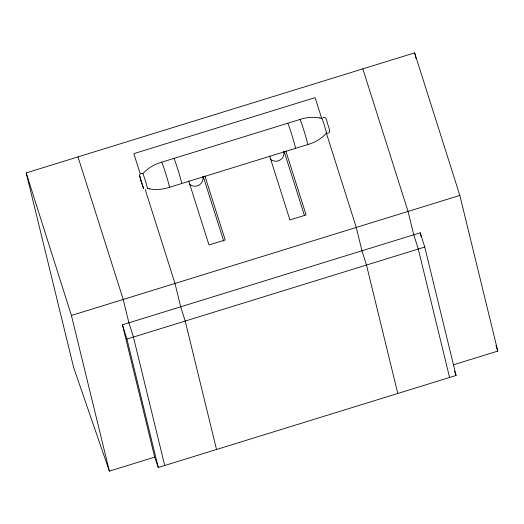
<?xml version="1.0" encoding="UTF-8"?>
<svg xmlns="http://www.w3.org/2000/svg" width="524" height="524" viewBox="0 0 524 524"><rect width="100%" height="100%" fill="white"/><g stroke="black" fill="none" stroke-linecap="round" stroke-linejoin="round"><path stroke-width="0.79" d="M139.535 175.101L139.954 174.217M142.81 173.719C147.761 168.165 154.397 164.215 161.549 162.244L299.826 119.511C306.278 117.304 313.3 116.714 320 117.998M326.445 133.103C321.494 138.65 314.858 142.6 307.706 144.578L169.422 187.31C162.971 189.518 155.956 190.107 149.248 188.817M322.902 117.33C327.251 116.249 326.747 123.173 328.26 125.603C328.745 127.889 331.607 133.057 327.408 133.397M154.685 457.131L158.261 467.493L456.057 375.466L424.748 247.04L420.228 232.78L122.433 324.808L154.685 457.131L109.372 471.135L73.635 367.494L26.2 172.9L414.628 52.865L459.849 195.426L497.8 351.1L453.267 364.861M109.372 471.135L71.421 315.461L459.849 195.426M158.261 467.493L126.952 339.061L424.748 247.04M140.792 173.601L142.351 173.51M319.889 117.979L321.821 118.398M149.366 188.843L147.329 188.398A7.749 0.341 72.8 0 0 145.796 182.116A7.749 0.341 72.8 0 0 142.908 173.739M495.933 345.689L497.8 351.1M454.524 371.025L456.057 375.466M362.837 68.873L408.058 211.434L413.75 234.785L418.276 249.038L449.585 377.47M321.749 118.614L315.094 97.628L133.823 153.643L140.236 173.85M326.19 132.605L356.268 227.436L361.96 250.786L366.486 265.046L397.795 393.472M285.803 150.958L306.101 214.938L289.916 219.936L269.618 155.956M284.106 151.338L304.405 215.318M204.884 175.966L225.176 239.946L208.991 244.944L188.699 180.963M203.188 176.346L223.728 241.106M145.168 189.4L175.003 283.451L180.695 306.802L185.214 321.061L216.523 449.487M77.991 156.892L123.212 299.453L128.904 322.804L133.423 337.063L164.733 465.495M122.433 324.808L126.952 339.061M26.2 172.9L71.421 315.461M414.628 52.865L415.984 58.426M420.228 232.78L421.191 236.743M202.847 176.509A8.142 8.017 -2.4 0 1 189.38 184.14M283.772 151.502A8.142 8.017 -2.4 0 1 270.305 159.132M321.88 118.876A7.749 0.341 72.8 0 1 324.218 124.863A7.749 0.341 72.8 0 1 326.341 133.076M299.826 119.511A13.211 0.583 72.8 0 1 304.424 132.179A13.211 0.583 72.8 0 1 307.536 144.539M173.772 158.464A13.211 0.583 72.8 0 1 178.363 171.138A13.211 0.583 72.8 0 1 181.474 183.492M161.549 162.244A13.211 0.583 72.8 0 1 166.141 174.911A13.211 0.583 72.8 0 1 169.252 187.271M287.604 123.291A13.211 0.583 72.8 0 1 292.196 135.958A13.211 0.583 72.8 0 1 295.307 148.318M139.685 175.835L141.008 181.258L143.583 188.496L139.685 175.835"/></g></svg>
